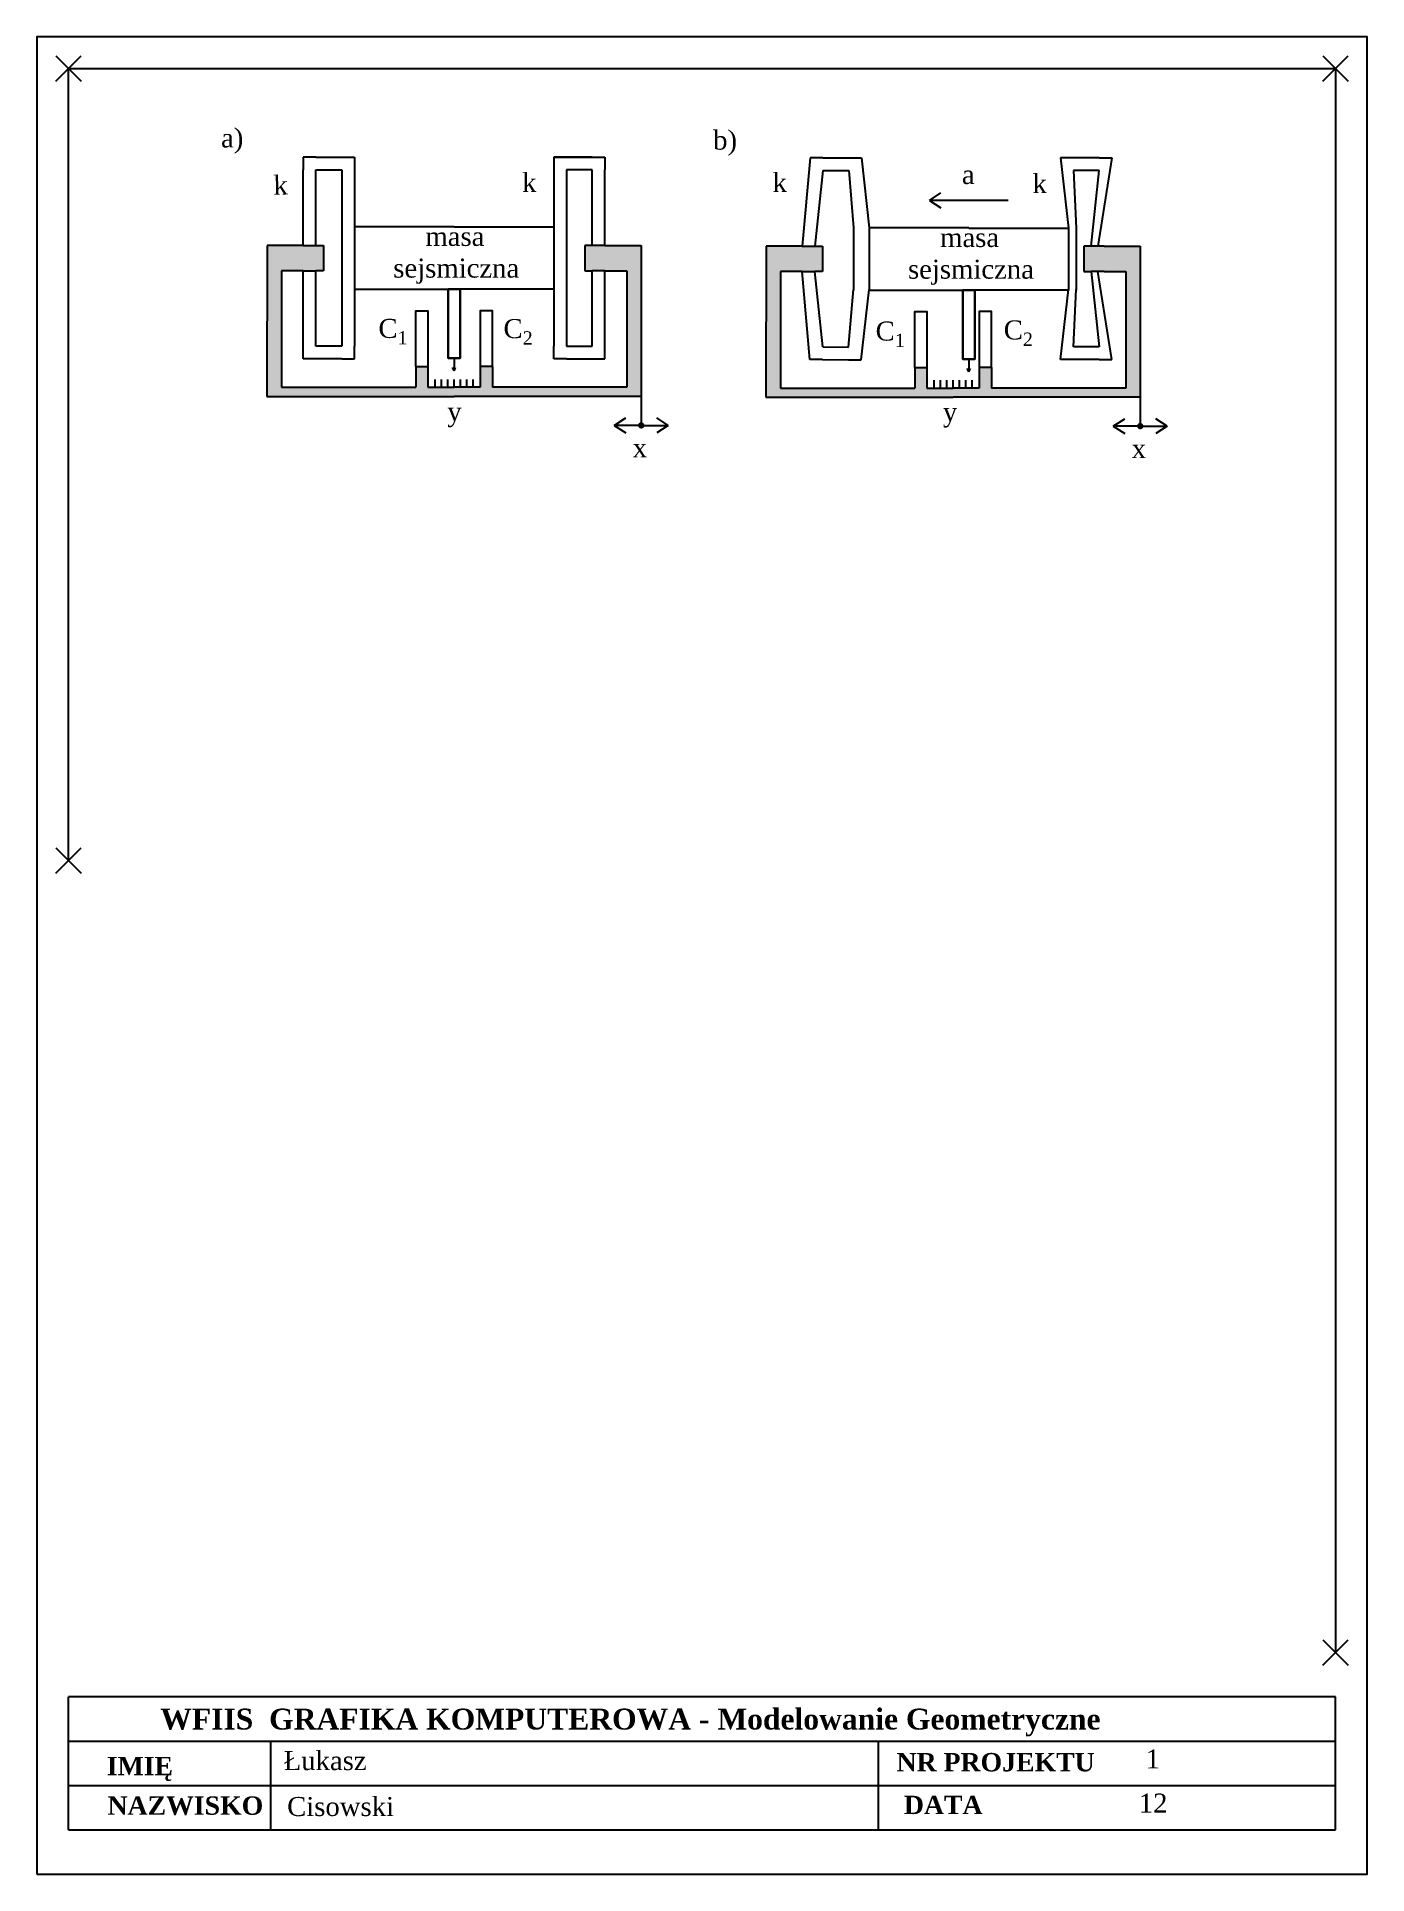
# Model space of a CAD drawing. Header units: millimetres. Extents: x 0 to 210, y 0 to 290.
import ezdxf

# ---------------------------------------------------------------- set-up
doc = ezdxf.new("R2010")
doc.units = ezdxf.units.MM
doc.header["$PDMODE"] = 3
doc.header["$PDSIZE"] = 2
doc.layers.add('RAMKA', color=7, linetype='Continuous')
doc.styles.get("Standard").update_dxf_attribs({"font": 'times.ttf', "height": 3})
doc.styles.add('tnrb', font='timesbd.ttf')

msp = doc.modelspace()

# ---------------------------------------------------------------- hatches: boundary and pattern name
at = {"layer": 'RAMKA', "linetype": 'Continuous'}
h = msp.add_hatch(color=256, dxfattribs=at)
h.dxf.hatch_style = 1
h.set_gradient(color1=(76, 38, 38), color2=(58, 29, 29), one_color=1, tint=0.17)
h.paths.add_polyline_path([(45.26, 257.08), (45.26, 253.08), (44.07, 253.08), (42.07, 253.08), (38.62, 253.08), (38.62, 234.68), (59.83, 234.68), (59.83, 237.94), (61.74, 237.94), (61.74, 234.68), (65.87, 234.68), (70.01, 234.68), (70.01, 237.94), (71.92, 237.94), (71.92, 234.68), (93.12, 234.68), (93.12, 253.08), (89.68, 253.08), (87.68, 253.08), (86.49, 253.08), (86.49, 257.08), (87.68, 257.08), (89.68, 257.08), (95.38, 257.08), (95.41, 233.23), (65.87, 233.23), (36.34, 233.23), (36.37, 257.08), (42.07, 257.08), (44.07, 257.08)])
h.paths.add_polyline_path([(124.02, 256.96), (124.02, 252.96), (122.83, 252.96), (120.83, 252.96), (117.39, 252.96), (117.39, 234.56), (138.59, 234.56), (138.59, 237.82), (140.5, 237.82), (140.5, 234.56), (144.64, 234.56), (148.77, 234.56), (148.77, 237.82), (150.68, 237.82), (150.68, 234.56), (171.89, 234.56), (171.89, 252.96), (168.45, 252.96), (166.45, 252.96), (165.25, 252.96), (165.25, 256.96), (166.45, 256.96), (168.45, 256.96), (174.14, 256.96), (174.17, 233.12), (144.64, 233.12), (115.1, 233.12), (115.13, 256.96), (120.83, 256.96), (122.83, 256.96)])
edge = h.paths.add_edge_path(flags=17)
edge.add_line((166.45, 252.96), (167.7, 241.04))

# ---------------------------------------------------------------- linework, layer by layer
at = {"color": 6}
msp.add_lwpolyline([(5, 160), (5, 285), (205, 285), (205, 35)], dxfattribs=at)
for p in [(5, 285), (205, 285), (5, 160), (205, 35)]:
    msp.add_point(p)
at = {"layer": 'RAMKA', "linetype": 'Continuous'}
for p, q in [((44.07, 271), (42.07, 271)), ((42.07, 271), (42.07, 269)), ((44.07, 271), (48.15, 271)), ((48.15, 271), (50.15, 271)), ((50.15, 271), (50.15, 269)), ((83.6, 271), (81.6, 271)), ((81.6, 271), (81.6, 269)), ((81.6, 271), (89.68, 271)), ((87.68, 271), (83.6, 271)), ((87.68, 271), (89.68, 271)), ((89.68, 271), (89.68, 269)), ((122.08, 270.88), (120.83, 256.96)), ((124.08, 270.88), (122.08, 270.88)), ((124.08, 270.88), (128.16, 270.88)), ((128.16, 270.88), (130.16, 270.88)), ((130.16, 270.88), (131.39, 259.82)), ((163.61, 270.88), (161.61, 270.88)), ((161.61, 270.88), (162.84, 259.81)), ((167.7, 270.88), (163.61, 270.88)), ((169.7, 270.88), (167.45, 256.96)), ((167.7, 270.88), (169.7, 270.88)), ((42.07, 257.08), (42.07, 269)), ((44.07, 269), (48.15, 269)), ((44.07, 257.08), (44.07, 269)), ((48.15, 269), (48.15, 241.16)), ((50.15, 269), (50.15, 241.16)), ((81.6, 269), (81.6, 241.16)), ((87.68, 269), (83.6, 269)), ((83.6, 269), (83.6, 241.16)), ((87.68, 257.08), (87.68, 269)), ((89.68, 257.08), (89.68, 269)), ((124.08, 268.88), (122.83, 256.96)), ((124.08, 268.88), (128.16, 268.88)), ((128.16, 268.88), (128.91, 259.82)), ((167.7, 268.88), (163.61, 268.88)), ((163.61, 268.88), (164.07, 259.81)), ((166.45, 256.96), (167.7, 268.88)), ((140.92, 264.18), (142.72, 265.36)), ((153.32, 264.18), (140.92, 264.18)), ((140.92, 264.18), (142.72, 263.01)), ((65.87, 259.99), (50.15, 259.99)), ((50.15, 259.99), (50.15, 250.17)), ((65.87, 259.99), (81.6, 259.99)), ((81.6, 259.99), (81.6, 250.17)), ((128.91, 259.88), (128.91, 250.05)), ((128.91, 259.82), (128.91, 250)), ((147.12, 259.82), (131.39, 259.82)), ((131.39, 259.82), (131.39, 250)), ((147.12, 259.81), (162.84, 259.81)), ((162.84, 259.81), (162.84, 250)), ((164.07, 259.81), (164.07, 250)), ((36.37, 257.08), (36.34, 233.23)), ((42.07, 257.08), (36.37, 257.08)), ((42.07, 257.08), (44.07, 257.08)), ((44.07, 257.08), (45.26, 257.08)), ((45.26, 257.08), (45.26, 253.08)), ((87.68, 257.08), (86.49, 257.08)), ((86.49, 257.08), (86.49, 253.08)), ((89.68, 257.08), (87.68, 257.08)), ((89.68, 257.08), (95.38, 257.08)), ((95.38, 257.08), (95.41, 233.23)), ((115.13, 256.96), (115.1, 233.12)), ((120.83, 256.96), (115.13, 256.96)), ((120.83, 256.96), (122.83, 256.96)), ((122.83, 256.96), (124.02, 256.96)), ((124.02, 256.96), (124.02, 252.96)), ((166.45, 256.96), (165.25, 256.96)), ((165.25, 256.96), (165.25, 252.96)), ((168.45, 256.96), (166.45, 256.96)), ((168.45, 256.96), (174.14, 256.96)), ((174.14, 256.96), (174.17, 233.12)), ((42.07, 253.08), (38.62, 253.08)), ((38.62, 253.08), (38.62, 234.68)), ((42.07, 241.16), (42.07, 253.08)), ((42.07, 253.08), (44.07, 253.08)), ((44.07, 241.16), (44.07, 253.08)), ((45.26, 253.08), (44.07, 253.08)), ((86.49, 253.08), (87.68, 253.08)), ((87.68, 241.16), (87.68, 253.08)), ((89.68, 253.08), (87.68, 253.08)), ((89.68, 241.16), (89.68, 253.08)), ((89.68, 253.08), (93.12, 253.08)), ((93.12, 253.08), (93.12, 234.68)), ((120.83, 252.96), (117.39, 252.96)), ((117.39, 252.96), (117.39, 234.56)), ((122.04, 239.05), (120.83, 252.97)), ((120.83, 252.96), (122.83, 252.96)), ((124.05, 241.04), (122.83, 252.97)), ((124.02, 252.96), (122.83, 252.96)), ((165.25, 252.96), (166.45, 252.96)), ((168.45, 252.96), (166.45, 252.96)), ((166.45, 252.96), (167.7, 241.04)), ((169.7, 239.04), (167.45, 252.96)), ((168.45, 252.96), (171.89, 252.96)), ((171.89, 252.96), (171.89, 234.56)), ((50.15, 250.17), (65.87, 250.17)), ((81.6, 250.17), (65.87, 250.17)), ((128.13, 241.03), (128.9, 250.09)), ((130.12, 239.03), (131.38, 250.09)), ((131.39, 250), (147.12, 250)), ((162.84, 250), (147.12, 250)), ((161.61, 239.04), (162.84, 250.11)), ((163.61, 241.04), (164.07, 250.11)), ((42.07, 239.16), (42.07, 241.16)), ((48.15, 241.16), (44.07, 241.16)), ((50.15, 239.16), (50.15, 241.16)), ((81.6, 239.16), (81.6, 241.16)), ((83.6, 241.16), (87.68, 241.16)), ((89.68, 239.16), (89.68, 241.16)), ((124.05, 241.04), (128.13, 241.03)), ((167.7, 241.04), (163.61, 241.04)), ((44.07, 239.16), (42.07, 239.16)), ((48.15, 239.16), (44.07, 239.16)), ((48.15, 239.16), (50.15, 239.16)), ((59.83, 237.94), (61.74, 237.94)), ((59.83, 237.94), (59.83, 234.68)), ((61.74, 237.94), (61.74, 234.68)), ((65.87, 237.27), (65.62, 237.8)), ((65.87, 237.27), (65.62, 237.8)), ((65.87, 239.25), (65.87, 237.27)), ((65.87, 239.25), (65.87, 237.27)), ((65.87, 237.27), (66.12, 237.8)), ((65.87, 237.27), (66.12, 237.8)), ((71.92, 237.94), (70.01, 237.94)), ((70.01, 237.94), (70.01, 234.68)), ((71.92, 237.94), (71.92, 234.68)), ((83.6, 239.16), (81.6, 239.16)), ((83.6, 239.16), (87.68, 239.16)), ((87.68, 239.16), (89.68, 239.16)), ((124.04, 239.04), (122.04, 239.05)), ((124.04, 239.04), (128.12, 239.03)), ((128.12, 239.03), (130.12, 239.03)), ((138.59, 237.82), (140.5, 237.82)), ((138.59, 237.82), (138.59, 234.56)), ((140.5, 237.82), (140.5, 234.56)), ((147.12, 239.09), (147.12, 237.1)), ((147.12, 239.09), (147.12, 237.1)), ((150.68, 237.82), (148.77, 237.82)), ((148.77, 237.82), (148.77, 234.56)), ((150.68, 237.82), (150.68, 234.56)), ((163.61, 239.04), (161.61, 239.04)), ((167.7, 239.04), (163.61, 239.04)), ((167.7, 239.04), (169.7, 239.04)), ((62.87, 234.68), (62.87, 235.93)), ((63.87, 234.68), (63.87, 235.93)), ((64.87, 234.68), (64.87, 235.93)), ((65.87, 234.68), (65.87, 235.93)), ((65.87, 234.68), (65.87, 235.93)), ((66.87, 234.68), (66.87, 235.93)), ((67.87, 234.68), (67.87, 235.93)), ((68.87, 234.68), (68.87, 235.93)), ((141.64, 234.56), (141.64, 235.81)), ((142.64, 234.56), (142.64, 235.81)), ((143.64, 234.56), (143.64, 235.81)), ((144.64, 234.56), (144.64, 235.81)), ((144.64, 234.56), (144.64, 235.81)), ((145.64, 234.56), (145.64, 235.81)), ((146.64, 234.56), (146.64, 235.81)), ((147.12, 237.1), (146.87, 237.64)), ((147.12, 237.1), (146.87, 237.64)), ((147.12, 237.1), (147.37, 237.64)), ((147.12, 237.1), (147.37, 237.64)), ((147.64, 234.56), (147.64, 235.81)), ((36.34, 233.23), (65.87, 233.23)), ((38.62, 234.68), (59.83, 234.68)), ((61.74, 234.68), (65.87, 234.68)), ((70.01, 234.68), (65.87, 234.68)), ((95.41, 233.23), (65.87, 233.23)), ((93.12, 234.68), (71.92, 234.68)), ((95.41, 233.23), (95.41, 228.66)), ((115.1, 233.12), (144.64, 233.12)), ((117.39, 234.56), (138.59, 234.56)), ((140.5, 234.56), (144.64, 234.56)), ((148.77, 234.56), (144.64, 234.56)), ((174.17, 233.12), (144.64, 233.12)), ((171.89, 234.56), (150.68, 234.56)), ((174.17, 233.12), (174.17, 228.55)), ((91.16, 228.66), (92.96, 229.84)), ((99.66, 228.66), (97.86, 229.84)), ((169.92, 228.55), (171.73, 229.72)), ((178.42, 228.55), (176.62, 229.72)), ((95.41, 228.66), (91.16, 228.66)), ((91.16, 228.66), (92.96, 227.49)), ((95.41, 228.66), (99.66, 228.66)), ((99.66, 228.66), (97.86, 227.49)), ((174.17, 228.55), (169.92, 228.55)), ((169.92, 228.55), (171.73, 227.37)), ((174.17, 228.55), (178.42, 228.55)), ((178.42, 228.55), (176.62, 227.37))]:
    msp.add_line(p, q, dxfattribs=at)
at = {"layer": 'RAMKA'}
for p, q in [((5, 21), (5, 28)), ((205, 28), (5, 28)), ((205, 21), (205, 28)), ((5, 14), (5, 21)), ((5, 21), (205, 21)), ((36.88, 21), (36.88, 7)), ((132.81, 21), (132.81, 7)), ((205, 14), (205, 21)), ((5, 7), (5, 14)), ((5, 14), (205, 14)), ((205, 7), (205, 14)), ((5, 7), (205, 7))]:
    msp.add_line(p, q, dxfattribs=at)
at = {"layer": 'RAMKA', "color": 5}
msp.add_lwpolyline([(0, 0), (210, 0), (210, 290), (0, 290)], close=True, dxfattribs=at)
at = {"layer": 'RAMKA', "linetype": 'Continuous'}
for points in [[(64.92, 250.17), (66.83, 250.17), (66.83, 239.25), (64.92, 239.25)], [(66.83, 250.17), (64.92, 250.17), (64.92, 239.25), (66.83, 239.25)], [(146.16, 250), (148.07, 250), (148.07, 239.09), (146.16, 239.09)], [(148.07, 250), (146.16, 250), (146.16, 239.09), (148.07, 239.09)]]:
    msp.add_lwpolyline(points, close=True, dxfattribs=at)
for points in [[(59.83, 237.94), (59.83, 246.74), (61.74, 246.74), (61.74, 237.94)], [(71.92, 237.94), (71.92, 246.74), (70.01, 246.74), (70.01, 237.94)], [(138.59, 237.82), (138.59, 246.62), (140.5, 246.62), (140.5, 237.82)], [(150.68, 237.82), (150.68, 246.62), (148.77, 246.62), (148.77, 237.82)]]:
    msp.add_lwpolyline(points, dxfattribs=at)
at = {"layer": 'RAMKA', "linetype": 'Continuous', "const_width": 0.5}
for points in [[(95.16, 228.66, 1), (95.66, 228.66, 1)], [(173.92, 228.55, 1), (174.42, 228.55, 1)]]:
    msp.add_lwpolyline(points, format="xyb", close=True, dxfattribs=at)

# ---------------------------------------------------------------- texts
at = {"layer": 'RAMKA', "linetype": 'Continuous'}
for s, p in [('a)', (29.09, 272.53)), ('b)', (106.76, 272.19)), ('k', (76.6, 265.5)), ('k', (116.14, 265.5)), ('a', (146.02, 266.76)), ('k', (157.16, 265.33)), ('y', (64.8, 229.35)), ('y', (143.02, 229.3)), ('x', (94.06, 223.63)), ('x', (172.82, 223.51))]:
    msp.add_text(s, height=3, dxfattribs=at).set_placement(p)
msp.add_text('k', height=3, rotation=1, dxfattribs=at).set_placement((37.38, 265.07))
at = {"layer": 'RAMKA', "color": 7, "ltscale": 6, "style": 'tnrb'}
for s, height, p in [('WFIIS  GRAFIKA KOMPUTEROWA - Modelowanie Geometryczne ', 3.3, (19.5, 22.84)), ('IMIĘ', 2.9, (11.04, 15.63)), ('NR PROJEKTU', 2.9, (135.71, 16.24)), ('NAZWISKO', 2.9, (11.17, 9.39)), ('DATA', 2.9, (136.87, 9.49))]:
    msp.add_text(s, height=height, dxfattribs=at).set_placement(p)
at = {"layer": 'RAMKA'}
for s, p in [('Łukasz', (38.98, 16.44)), ('1', (175.02, 16.7)), ('Cisowski', (39.52, 9.19)), ('12', (173.94, 9.73))]:
    msp.add_text(s, height=3, dxfattribs=at).set_placement(p)
at = {"layer": 'RAMKA', "linetype": 'Continuous', "char_height": 3, "attachment_point": 1}
for s, width, heights, insert in [('\\pi11.198;masa\\P\\pi6.1219;sejsmiczna', 31.4529, [0], (50.15, 259.99)), ('\\pi11.198;masa\\P\\pi6.1219;sejsmiczna', 31.4529, [0], (131.39, 259.82)), ('\\A1;C{\\H0.7x;\\S^ 1;}', 7.1728, [3.07], (53.93, 245.47)), ('\\A1;C{\\H0.7x;\\S^ 2;}', 7.1728, [3.07], (73.67, 245.44)), ('\\A1;C{\\H0.7x;\\S^ 1;}', 7.1728, [3.07], (132.4, 245.05)), ('\\A1;C{\\H0.7x;\\S^ 2;}', 7.1728, [3.07], (152.62, 245.23))]:
    msp.add_mtext_dynamic_manual_height_columns(s, width=width, gutter_width=15, heights=heights, dxfattribs=dict(at, insert=insert))

doc.saveas('drawing.dxf')
